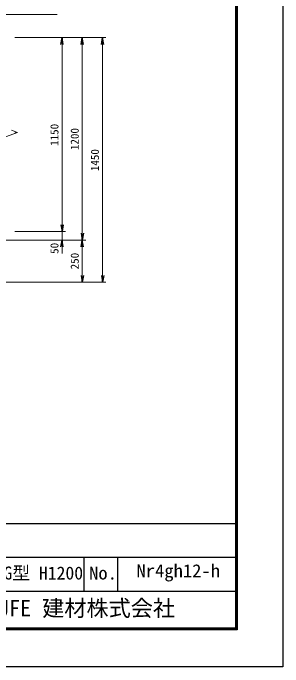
# Model space of a CAD drawing. Units: millimetres, scale not verified. Extents: x -4200 to 4200, y -2970 to 2970.
# Drawn here: x 2602 to 4200, y -2970 to 907 of the extents above; entities that cross this region are included whole.
import ezdxf
from ezdxf.enums import TextEntityAlignment as Align

# ---------------------------------------------------------------- set-up
doc = ezdxf.new("R2010")
doc.units = ezdxf.units.MM
doc.header["$LTSCALE"] = 10
for name, color, linetype, lineweight in [('0-0_D-TTL-TXT', 7, 'Continuous', 25), ('0-7_D-STR-DIM', 7, 'Continuous', 13), ('0-A_D-STR-TXT', 7, 'Continuous', 13), ('0-B_D-STR2', 7, 'Continuous', 13), ('0-C_D-TTL', 7, 'Continuous', 25)]:
    doc.layers.add(name, color=color, linetype=linetype, lineweight=lineweight)
doc.layers.add('0-8_0', color=7, linetype='Continuous')
doc.styles.add('ＭＳ ゴシック', font='')
doc.styles.get('ＭＳ ゴシック').set_extended_font_data('MS Gothic')

# ---------------------------------------------------------------- blocks, each defined once
blk = doc.blocks.new('_Open')
at = {"layer": '0-8_0'}
blk.add_line((-10, 1.667), (0, 0), dxfattribs=at)
blk.add_lwpolyline([(-10, -1.667), (0, 0), (-10, 0)], dxfattribs=at)

msp = doc.modelspace()

# ---------------------------------------------------------------- linework, layer by layer
at = {"layer": '0-7_D-STR-DIM'}
for p, q in [((2611.99, 761.37), (2911.99, 761.37)), ((2611.99, 761.37), (3031.99, 761.37)), ((2611.99, 761.37), (3151.99, 761.37)), ((2891.99, -348.63), (2891.99, 721.37)), ((3011.99, -398.63), (3011.99, 721.37)), ((3131.99, -648.63), (3131.99, 721.37)), ((2556.75, 173.54), (2627.23, 199.19)), ((2627.23, 199.19), (2591.99, 212.02)), ((2891.99, -348.63), (2891.99, -308.63)), ((2611.99, -388.63), (2911.99, -388.63)), ((2611.99, -388.63), (2911.99, -388.63)), ((2891.99, -438.63), (2891.99, -388.63)), ((2386.99, -438.63), (2911.99, -438.63)), ((2386.99, -438.63), (3031.99, -438.63)), ((2386.99, -438.63), (3031.99, -438.63)), ((2891.99, -478.63), (2891.99, -518.63)), ((3011.99, -478.63), (3011.99, -648.63)), ((2292.24, -688.63), (3151.99, -688.63)), ((2292.24, -688.63), (3031.99, -688.63))]:
    msp.add_line(p, q, dxfattribs=at)
at = {"layer": '0-A_D-STR-TXT'}
msp.add_lwpolyline([(2862.89, 898.46), (2329.73, 898.46), (2247.8, 672.73)], dxfattribs=at)
at = {"layer": '0-B_D-STR2'}
msp.add_line((2612.35, 193.78), (2620.29, 201.72), dxfattribs=at)
at = {"layer": '0-C_D-TTL'}
for p, q in [((2120, -2120), (3920, -2120)), ((2120, -2320), (3920, -2320)), ((3020, -2320), (3020, -2520)), ((3220, -2320), (3220, -2520)), ((2120, -2520), (3920, -2520))]:
    msp.add_line(p, q, dxfattribs=at)
at = {"layer": '0-C_D-TTL', "color": 2}
msp.add_lwpolyline([(-4200, 2970), (4200, 2970), (4200, -2970), (-4200, -2970)], close=True, dxfattribs=at)
at = {"layer": '0-C_D-TTL'}
for points in [[(-3930, 2750), (3930, 2750), (3930, -2750), (-3930, -2750)], [(-3927.5, 2747.5), (3927.5, 2747.5), (3927.5, -2747.5), (-3927.5, -2747.5)], [(-3925, 2745), (3925, 2745), (3925, -2745), (-3925, -2745)], [(-3922.5, 2742.5), (3922.5, 2742.5), (3922.5, -2742.5), (-3922.5, -2742.5)], [(-3920, 2740), (3920, 2740), (3920, -2740), (-3920, -2740)]]:
    msp.add_lwpolyline(points, close=True, dxfattribs=at)

# ---------------------------------------------------------------- block references
at = {"layer": '0-7_D-STR-DIM', "xscale": 4, "yscale": 4}
for p, rotation in [((2891.99, 761.37), 90), ((3011.99, 761.37), 90), ((3131.99, 761.37), 90), ((2891.99, -388.63), 270), ((2891.99, -388.63), 270), ((3011.99, -438.63), 270), ((2891.99, -438.63), 90), ((3011.99, -438.63), 90), ((3011.99, -688.63), 270), ((3131.99, -688.63), 270)]:
    msp.add_blockref('_Open', p, dxfattribs=dict(at, rotation=rotation))

# ---------------------------------------------------------------- texts
at = {"layer": '0-0_D-TTL-TXT', "style": 'ＭＳ ゴシック'}
for s, height, p in [('NR-4G型 H1200', 76.98, (2335.6, -2474.8)), ('JFE 建材株式会社', 96.19, (2512.38, -2698.5))]:
    msp.add_text(s, height=height, dxfattribs=at).set_placement(p, align=Align.BOTTOM_LEFT)
at = {"layer": '0-0_D-TTL-TXT', "style": 'ＭＳ ゴシック', "width": 1.05}
for s, p in [('Nr4gh12-h', (3332.67, -2461.47)), ('No.', (3052, -2474.8))]:
    msp.add_text(s, height=76.98, dxfattribs=at).set_placement(p, align=Align.BOTTOM_LEFT)
at = {"layer": '0-7_D-STR-DIM', "style": 'ＭＳ ゴシック'}
for s, p in [('1150', (2885.24, 119.47)), ('1200', (3005.24, 94.47)), ('1450', (3125.24, -30.53)), ('50', (2885.24, -520.83)), ('250', (3005.24, -612.63))]:
    msp.add_text(s, height=48.09, rotation=90, dxfattribs=at).set_placement(p, align=Align.BOTTOM_LEFT)

doc.saveas('drawing.dxf')
